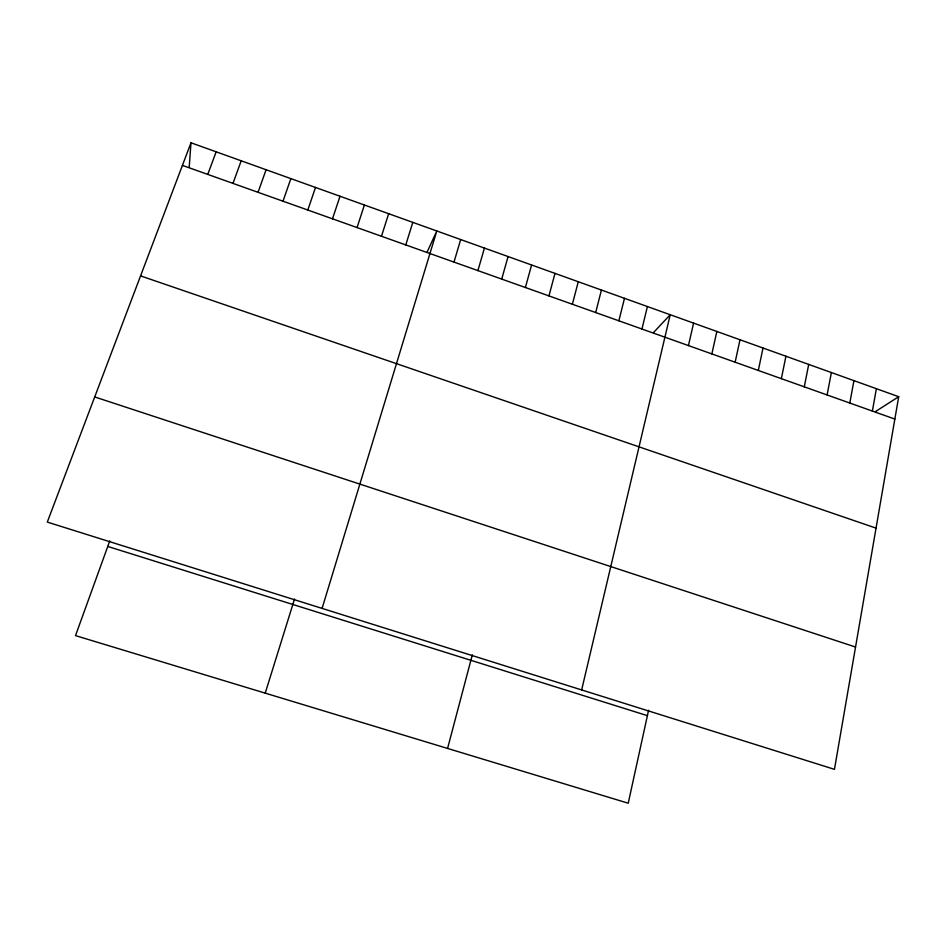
<?xml version="1.0" encoding="UTF-8"?>
<svg xmlns="http://www.w3.org/2000/svg" width="946" height="946" viewBox="0 0 946 946"><rect width="100%" height="100%" fill="white"/><g stroke="black" fill="none" stroke-linecap="round" stroke-linejoin="round"><path stroke-width="1.42" d="M189.212 167.265L190.986 142.787L898.7 396.705L834.455 769.346L47.3 522.086L190.986 142.787M872.378 411.072L876.374 388.688M849.804 403.043L853.931 380.647M827.1 394.955L831.38 372.547M804.289 386.831L808.712 364.411M781.361 378.672L785.925 356.24M758.314 370.465L763.02 348.022M735.148 362.212L739.997 339.768M648.589 710.233L628.227 803.213L75.514 635.617L109.76 540.935M711.853 353.922L716.855 331.455M688.44 345.586L693.595 323.118M581.648 689.941L670.217 314.722L653.461 332.614M641.956 329.031L647.407 306.539M618.873 320.812L624.478 298.321M595.684 312.547L601.431 290.044M572.365 304.245L578.278 281.742M447.576 748.44L472.314 654.857M548.94 295.909L554.995 273.382M525.385 287.513L531.605 264.986M501.711 279.082L508.085 256.555M477.907 270.615L484.447 248.077M453.997 262.089L460.69 239.551M322.089 608.408L436.804 230.978L427.154 252.014M265.223 693.146L294.537 598.995M405.775 244.919L412.799 222.369M381.475 236.275L388.664 213.701M357.056 227.572L364.399 204.998M332.495 218.833L340.016 196.248M307.817 210.047L315.503 187.462M283.008 201.202L290.86 178.617M258.057 192.322L266.086 169.724M232.976 183.394L241.195 160.796M207.765 174.419L216.149 151.809M875.357 411.64L898.7 396.705M107.761 546.445L647.407 715.661M94.706 396.942L855.539 647.029M140.564 275.889L876.043 528.128M182.424 165.384L894.845 419.078"/></g></svg>
